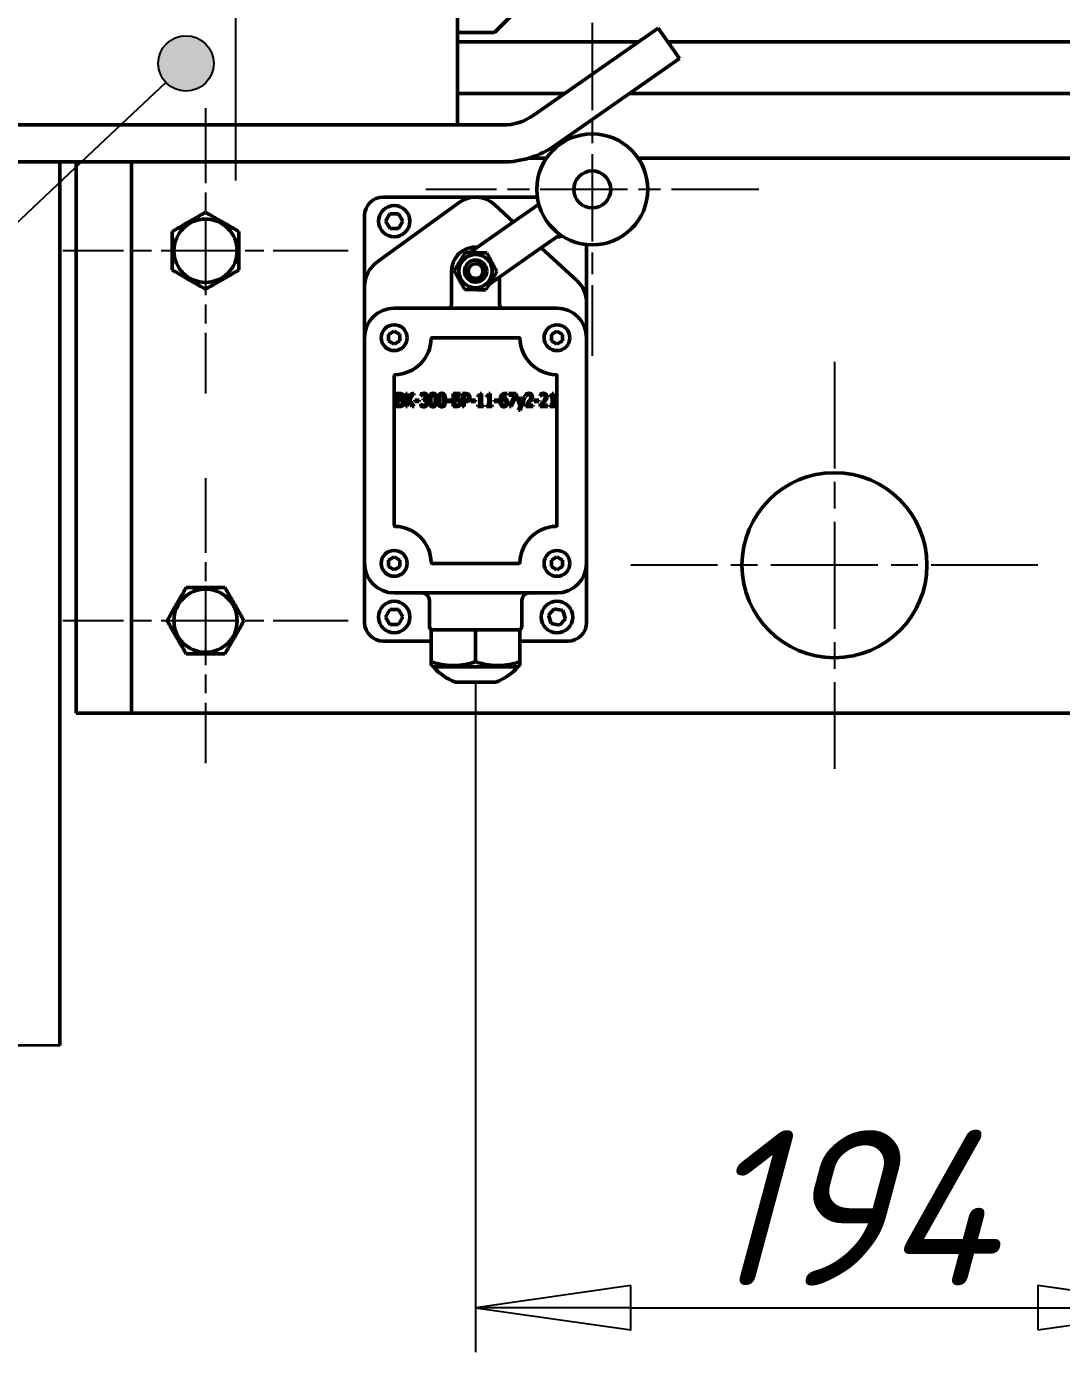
# Model space of a CAD drawing. Header units: millimetres. Extents: x 0 to 25230, y 0 to 17820.
# Drawn here: x 19714 to 20413, y 8937 to 9835 of the extents above; entities that cross this region are included whole.
import ezdxf

# ---------------------------------------------------------------- set-up
doc = ezdxf.new("R2010")
doc.units = ezdxf.units.MM
doc.header["$LTSCALE"] = 30
doc.linetypes.add('CHAIN', pattern=[0.7087, 0.4724, -0.0591, 0.1181, -0.0591])
for name, color, linetype, lineweight in [('Видимые тонкие (ГОСТ)', 7, 'Continuous', 35), ('Видимый контур (ГОСТ)', 7, 'Continuous', 50), ('Линия резьбы (ГОСТ)', 7, 'Continuous', 25), ('Маркер центра (ГОСТ)', 7, 'Continuous', 25), ('Обозначение (ГОСТ)', 7, 'Continuous', 25), ('Размер (ГОСТ)', 7, 'Continuous', 25)]:
    doc.layers.add(name, color=color, linetype=linetype, lineweight=lineweight)
doc.styles.add('Обычный текст (ГОСТ)', font='GOST Common Italic.ttf')
doc.styles.add('Увеличенный текст (ГОСТ)', font='GOST Common Italic.ttf')
doc.dimstyles.new('Обычный (ГОСТ)', dxfattribs={"dimscale": 30, "dimtxt": 3.5, "dimasz": 3.5, "dimexe": 1, "dimexo": 0, "dimgap": 0.5, "dimtad": 1, "dimrnd": 1e-08, "dimtxsty": 'Обычный текст (ГОСТ)', "dimblk": 'Filled-1', "dimcen": 0.09, "dimdle": 15, "dimclrd": 256, "dimclre": 256, "dimclrt": 256, "dimazin": 2, "dimtfac": 0.714286, "dimtdec": 3, "dimtmove": 0, "dimatfit": 3, "dimfxl": 1, "dimtolj": 1, "dimlwd": 25, "dimlwe": 25, "dimarcsym": 0})

# ---------------------------------------------------------------- blocks, each defined once
blk = doc.blocks.new('Filled-1')
at = {"color": 0}
for p, q in [((0, 0), (-1, 0.1429)), ((-1, 0.1429), (-1, -0.1429)), ((-1, 0), (0, 0)), ((-1, -0.1429), (0, 0))]:
    blk.add_line(p, q, dxfattribs=at)
at = {"color": 0, "flags": 128}
blk.add_lwpolyline([(-1, -0.1429), (0, 0), (-1, 0.1429), (-1, -0.1429)], dxfattribs=at)
at = {"color": 0}
blk.add_solid([(-1, -0.1429), (0, 0), (-1, 0.1429), (-1, -0.1429)], dxfattribs=at)
blk = doc.blocks.new('*D36')
at = {"layer": 'Defpoints', "color": 0, "linetype": 'Continuous', "transparency": 16777216}
for p in [(20017.21, 9392.32), (20502.21, 9392.32), (20502.21, 8969.51)]:
    blk.add_point(p, dxfattribs=at)
at = {"layer": 'Размер (ГОСТ)', "linetype": 'Continuous', "lineweight": 25, "transparency": 16777216}
for p, q in [((20017.21, 9392.32), (20017.21, 8939.51)), ((20502.21, 9392.32), (20502.21, 8939.51)), ((20122.21, 8969.51), (20397.21, 8969.51))]:
    blk.add_line(p, q, dxfattribs=at)
at = {"layer": 'Размер (ГОСТ)', "linetype": 'Continuous', "lineweight": 25, "transparency": 16777216, "xscale": 105, "yscale": 105, "zscale": 105, "rotation": 180}
blk.add_blockref('Filled-1', (20017.21, 8969.51), dxfattribs=at)
at = {"layer": 'Размер (ГОСТ)', "linetype": 'Continuous', "lineweight": 25, "transparency": 16777216, "xscale": 105, "yscale": 105, "zscale": 105}
blk.add_blockref('Filled-1', (20502.21, 8969.51), dxfattribs=at)
at = {"layer": 'Размер (ГОСТ)', "linetype": 'Continuous', "lineweight": 25, "transparency": 16777216, "insert": (20168.95, 9089.51), "char_height": 105, "attachment_point": 1, "style": 'Обычный текст (ГОСТ)'}
blk.add_mtext('\\A1;194', dxfattribs=at)
blk = doc.blocks.new('Номера позиций8')
at = {"layer": 'Обозначение (ГОСТ)'}
h = blk.add_hatch(color=256, dxfattribs=at)
edge = h.paths.add_edge_path(flags=0)
edge.add_arc((660.716, 327.015), 0.625, 0, 360)
for p, q in [((658.897, 325.299), (660.261, 326.586)), ((658.897, 325.299), (629.851, 297.888)), ((629.851, 297.888), (614.851, 297.888))]:
    blk.add_line(p, q, dxfattribs=at)
blk.add_circle((660.716, 327.015), 0.625, dxfattribs=at)
at = {"layer": 'Обозначение (ГОСТ)', "insert": (622.351, 304.232), "char_height": 5, "attachment_point": 5, "style": 'Увеличенный текст (ГОСТ)'}
blk.add_mtext('7', dxfattribs=at)

msp = doc.modelspace()

# ---------------------------------------------------------------- linework, layer by layer
at = {"layer": 'Видимые тонкие (ГОСТ)'}
msp.add_line((19736.2889, 9146.6566), (19607.828, 9146.6566), dxfattribs=at)
at = {"layer": 'Видимый контур (ГОСТ)'}
for p, q in [((20005.0389, 9768.8318), (20005.0389, 9918.8318)), ((20105.0389, 9906.3318), (20030.0389, 9831.3318)), ((20056.8419, 9775.6136), (20140.6995, 9834.3314)), ((20140.6995, 9834.3314), (20155.0389, 9813.8526)), ((20005.0389, 9831.3318), (20030.0389, 9831.3318)), ((20005.0389, 9825.0818), (20127.4898, 9825.0818)), ((20147.1761, 9825.0818), (21033.3907, 9825.0818)), ((20155.0389, 9813.8526), (20071.1813, 9755.1348)), ((20077.5046, 9790.0818), (20005.0389, 9790.0818)), ((21033.3907, 9790.0818), (20121.0908, 9790.0818)), ((19674.7451, 9768.8318), (20035.3328, 9768.8318)), ((20035.3328, 9743.8318), (19674.7451, 9743.8318)), ((19736.2889, 9146.6566), (19736.2889, 9743.8318)), ((19747.208, 9743.8318), (19747.208, 9371.3318)), ((19784.708, 9743.8318), (19784.708, 9371.3318)), ((20065.0122, 9746.3318), (20052.8328, 9746.3318)), ((20550.0122, 9746.3318), (20127.0906, 9746.3318)), ((20006.1971, 9716.5081), (19950.463, 9676.0711)), ((20017.208, 9720.0818), (19954.708, 9720.0818)), ((20058.9146, 9720.0818), (20017.208, 9720.0818)), ((20042.7734, 9703.2426), (20029.9301, 9715.1054)), ((20059.9203, 9715.2489), (20056.8488, 9713.0983)), ((19942.208, 9707.5818), (19942.208, 9659.883)), ((19956.4353, 9703.7363), (19959.239, 9708.7834)), ((19959.239, 9708.7834), (19965.0117, 9708.8789)), ((19965.0117, 9708.8789), (19967.9807, 9703.9273)), ((20045.7611, 9705.3346), (20056.8488, 9713.0983)), ((19959.4044, 9698.7847), (19956.4353, 9703.7363)), ((19965.1771, 9698.8802), (19959.4044, 9698.7847)), ((19967.9807, 9703.9273), (19965.1771, 9698.8802)), ((20013.4026, 9682.6769), (20039.0504, 9700.6357)), ((20039.0504, 9700.6357), (20045.7611, 9705.3346)), ((20071.1882, 9692.6195), (20060.1005, 9684.8558)), ((20071.1882, 9692.6195), (20074.2597, 9694.7701)), ((20092.208, 9648.8289), (20092.208, 9687.986)), ((20053.3898, 9680.1569), (20026.5189, 9661.3417)), ((20060.1005, 9684.8558), (20053.3898, 9680.1569)), ((20085.7782, 9663.5207), (20061.5676, 9685.8831)), ((20000.958, 9670.0818), (20000.958, 9647.5818)), ((20033.458, 9647.5818), (20033.458, 9666.2005)), ((19942.208, 9659.883), (19942.208, 9642.9354)), ((19942.208, 9642.9354), (19942.208, 9625.0818)), ((20072.208, 9645.0818), (19962.208, 9645.0818)), ((20092.208, 9642.9354), (20092.208, 9648.8289)), ((20092.208, 9625.0818), (20092.208, 9642.9354)), ((19942.208, 9625.0818), (19942.208, 9472.5818)), ((19958.458, 9627.2469), (19962.208, 9629.4119)), ((19958.458, 9622.9167), (19958.458, 9627.2469)), ((19962.208, 9629.4119), (19965.958, 9627.2469)), ((19965.958, 9627.2469), (19965.958, 9622.9167)), ((20046.7129, 9625.0818), (19987.7031, 9625.0818)), ((20068.458, 9627.2469), (20072.208, 9629.4119)), ((20068.458, 9622.9167), (20068.458, 9627.2469)), ((20072.208, 9629.4119), (20075.958, 9627.2469)), ((20075.958, 9627.2469), (20075.958, 9622.9167)), ((20092.208, 9472.5818), (20092.208, 9625.0818)), ((19962.208, 9620.7517), (19958.458, 9622.9167)), ((19965.958, 9622.9167), (19962.208, 9620.7517)), ((20072.208, 9620.7517), (20068.458, 9622.9167)), ((20075.958, 9622.9167), (20072.208, 9620.7517)), ((19962.208, 9599.5867), (19962.208, 9498.0769)), ((20072.208, 9498.0769), (20072.208, 9599.5867)), ((19963.6066, 9587.3165), (19965.6913, 9587.3165)), ((19963.6066, 9578.5665), (19963.6066, 9587.3165)), ((19965.6558, 9586.3238), (19964.656, 9586.3238)), ((19964.656, 9586.3238), (19964.656, 9583.764)), ((19964.656, 9583.764), (19965.8402, 9583.764)), ((19965.8402, 9582.7926), (19964.656, 9582.7926)), ((19964.656, 9582.7926), (19964.656, 9579.5592)), ((19967.4711, 9583.4733), (19967.4711, 9583.4308)), ((19969.9812, 9578.5665), (19969.9812, 9587.3165)), ((19969.9812, 9587.3165), (19971.0306, 9587.3165)), ((19971.0306, 9587.3165), (19971.0306, 9583.3741)), ((19971.683, 9582.5799), (19971.0306, 9582.5799)), ((19971.0306, 9582.5799), (19971.0306, 9578.5665)), ((19974.4555, 9578.5665), (19971.683, 9582.5799)), ((19972.6048, 9583.1684), (19975.7885, 9578.5665)), ((19975.0582, 9587.3165), (19975.3773, 9587.3165)), ((19975.3773, 9586.2813), (19975.1149, 9586.2813)), ((19975.3773, 9587.3165), (19975.3773, 9586.2813)), ((19976.1785, 9582.9273), (19979.1566, 9582.9273)), ((19976.1785, 9581.8637), (19976.1785, 9582.9273)), ((19979.1566, 9581.8637), (19976.1785, 9581.8637)), ((19979.1566, 9582.9273), (19979.1566, 9581.8637)), ((19980.1423, 9580.1619), (19980.2132, 9580.1619)), ((19980.1423, 9578.9211), (19980.1423, 9580.1619)), ((19980.3621, 9585.7211), (19980.3621, 9586.962)), ((19980.4259, 9585.7211), (19980.3621, 9585.7211)), ((19981.7448, 9583.7995), (19982.0922, 9583.7995)), ((19981.7448, 9582.8281), (19981.7448, 9583.7995)), ((19982.1915, 9582.8281), (19981.7448, 9582.8281)), ((19983.3189, 9583.4308), (19983.3189, 9583.3457)), ((19997.8266, 9582.9273), (20000.8047, 9582.9273)), ((19997.8266, 9581.8637), (19997.8266, 9582.9273)), ((20000.8047, 9581.8637), (19997.8266, 9581.8637)), ((20000.8047, 9582.9273), (20000.8047, 9581.8637)), ((20002.0811, 9578.5665), (20002.0811, 9587.3165)), ((20002.0811, 9587.3165), (20006.8673, 9587.3165)), ((20003.1305, 9586.2813), (20003.1305, 9583.8846)), ((20006.8673, 9586.2813), (20003.1305, 9586.2813)), ((20003.1305, 9583.8846), (20004.3927, 9583.8846)), ((20003.1305, 9582.8777), (20003.1305, 9579.5592)), ((20004.0665, 9582.8777), (20003.1305, 9582.8777)), ((20006.8673, 9587.3165), (20006.8673, 9586.2813)), ((20008.4557, 9587.3165), (20010.434, 9587.3165)), ((20008.4557, 9578.5665), (20008.4557, 9587.3165)), ((20009.5051, 9586.3096), (20009.5051, 9582.821)), ((20010.3702, 9586.3096), (20009.5051, 9586.3096)), ((20009.5051, 9582.821), (20010.2213, 9582.821)), ((20010.3914, 9581.8283), (20009.5051, 9581.8283)), ((20009.5051, 9581.8283), (20009.5051, 9578.5665)), ((20014.0928, 9581.8637), (20014.0928, 9582.9273)), ((20014.0928, 9582.9273), (20017.0709, 9582.9273)), ((20017.0709, 9581.8637), (20014.0928, 9581.8637)), ((20017.0709, 9582.9273), (20017.0709, 9581.8637)), ((20018.7444, 9585.324), (20018.7444, 9586.1253)), ((20020.1696, 9585.324), (20018.7444, 9585.324)), ((20020.1696, 9579.46), (20020.1696, 9585.324)), ((20020.3681, 9587.3449), (20021.1836, 9587.3449)), ((20021.1836, 9587.3449), (20021.1836, 9579.46)), ((20024.651, 9585.324), (20024.651, 9586.1253)), ((20026.0762, 9585.324), (20024.651, 9585.324)), ((20026.0762, 9579.46), (20026.0762, 9585.324)), ((20026.2748, 9587.3449), (20027.0902, 9587.3449)), ((20027.0902, 9587.3449), (20027.0902, 9579.46)), ((20029.8343, 9582.9273), (20032.8124, 9582.9273)), ((20029.8343, 9581.8637), (20029.8343, 9582.9273)), ((20032.8124, 9581.8637), (20029.8343, 9581.8637)), ((20032.8124, 9582.9273), (20032.8124, 9581.8637)), ((20038.1589, 9586.2316), (20038.1092, 9586.2316)), ((20038.1589, 9587.3591), (20038.1589, 9586.2316)), ((20039.7188, 9587.3165), (20044.7107, 9587.3165)), ((20039.7188, 9586.2884), (20039.7188, 9587.3165)), ((20043.7818, 9586.2884), (20039.7188, 9586.2884)), ((20040.1868, 9578.5665), (20043.7818, 9586.2884)), ((20044.7107, 9586.0047), (20041.3143, 9578.5665)), ((20044.7107, 9587.3165), (20044.7107, 9586.0047)), ((20045.1291, 9585.1326), (20046.1927, 9585.1326)), ((20047.2776, 9578.8856), (20045.1291, 9585.1326)), ((20046.1927, 9585.1326), (20047.8094, 9580.2612)), ((20050.4613, 9585.1326), (20047.2847, 9576.1486)), ((20047.8094, 9580.2612), (20049.4261, 9585.1326)), ((20049.4261, 9585.1326), (20050.4613, 9585.1326)), ((20051.2271, 9585.7282), (20051.2271, 9586.9762)), ((20051.2839, 9585.7282), (20051.2271, 9585.7282)), ((20056.8714, 9582.9273), (20059.8495, 9582.9273)), ((20056.8714, 9581.8637), (20056.8714, 9582.9273)), ((20059.8495, 9581.8637), (20056.8714, 9581.8637)), ((20059.8495, 9582.9273), (20059.8495, 9581.8637)), ((20061.062, 9585.7282), (20061.062, 9586.9762)), ((20061.1188, 9585.7282), (20061.062, 9585.7282)), ((20067.4295, 9585.324), (20067.4295, 9586.1253)), ((20068.8548, 9585.324), (20067.4295, 9585.324)), ((20068.8548, 9579.46), (20068.8548, 9585.324)), ((20069.0533, 9587.3449), (20069.8688, 9587.3449)), ((20069.8688, 9587.3449), (20069.8688, 9579.46)), ((19965.8615, 9578.5665), (19963.6066, 9578.5665)), ((19964.656, 9579.5592), (19965.5069, 9579.5592)), ((19971.0306, 9578.5665), (19969.9812, 9578.5665)), ((19975.7885, 9578.5665), (19974.4555, 9578.5665)), ((20004.3572, 9578.5665), (20002.0811, 9578.5665)), ((20003.1305, 9579.5592), (20004.0381, 9579.5592)), ((20009.5051, 9578.5665), (20008.4557, 9578.5665)), ((20018.7444, 9579.46), (20020.1696, 9579.46)), ((20018.7444, 9578.5665), (20018.7444, 9579.46)), ((20022.5805, 9578.5665), (20018.7444, 9578.5665)), ((20021.1836, 9579.46), (20022.5805, 9579.46)), ((20022.5805, 9579.46), (20022.5805, 9578.5665)), ((20024.651, 9578.5665), (20024.651, 9579.46)), ((20024.651, 9579.46), (20026.0762, 9579.46)), ((20028.4871, 9578.5665), (20024.651, 9578.5665)), ((20027.0902, 9579.46), (20028.4871, 9579.46)), ((20028.4871, 9579.46), (20028.4871, 9578.5665)), ((20041.3143, 9578.5665), (20040.1868, 9578.5665)), ((20046.2211, 9576.1486), (20047.2776, 9578.8856)), ((20047.2847, 9576.1486), (20046.2211, 9576.1486)), ((20051.0641, 9578.5665), (20051.0641, 9579.8074)), ((20055.9212, 9578.5665), (20051.0641, 9578.5665)), ((20052.0497, 9579.5805), (20055.9212, 9579.5805)), ((20055.9212, 9579.5805), (20055.9212, 9578.5665)), ((20060.8989, 9578.5665), (20060.8989, 9579.8074)), ((20065.7561, 9578.5665), (20060.8989, 9578.5665)), ((20061.8846, 9579.5805), (20065.7561, 9579.5805)), ((20065.7561, 9579.5805), (20065.7561, 9578.5665)), ((20067.4295, 9579.46), (20068.8548, 9579.46)), ((20067.4295, 9578.5665), (20067.4295, 9579.46)), ((20071.2656, 9578.5665), (20067.4295, 9578.5665)), ((20069.8688, 9579.46), (20071.2656, 9579.46)), ((20071.2656, 9579.46), (20071.2656, 9578.5665)), ((19942.208, 9472.5818), (19942.208, 9432.5818)), ((19958.458, 9474.7469), (19962.208, 9476.9119)), ((19958.458, 9470.4167), (19958.458, 9474.7469)), ((19962.208, 9476.9119), (19965.958, 9474.7469)), ((19965.958, 9474.7469), (19965.958, 9470.4167)), ((19987.7031, 9472.5818), (20046.7129, 9472.5818)), ((20068.458, 9474.7469), (20072.208, 9476.9119)), ((20068.458, 9470.4167), (20068.458, 9474.7469)), ((20072.208, 9476.9119), (20075.958, 9474.7469)), ((20075.958, 9474.7469), (20075.958, 9470.4167)), ((20092.208, 9432.5818), (20092.208, 9472.5818)), ((19962.208, 9468.2517), (19958.458, 9470.4167)), ((19965.958, 9470.4167), (19962.208, 9468.2517)), ((20072.208, 9468.2517), (20068.458, 9470.4167)), ((20075.958, 9470.4167), (20072.208, 9468.2517)), ((19962.208, 9452.5818), (20072.208, 9452.5818)), ((19985.958, 9447.5818), (19985.958, 9430.0818)), ((20048.458, 9447.5818), (20048.458, 9430.0818)), ((19956.4348, 9436.2781), (19959.2749, 9441.3048)), ((19959.3679, 9431.3052), (19956.4348, 9436.2781)), ((19959.2749, 9441.3048), (19965.0482, 9441.3584)), ((19965.0482, 9441.3584), (19967.9813, 9436.3855)), ((19967.9813, 9436.3855), (19965.1411, 9431.3589)), ((20066.5564, 9437.5116), (20070.404, 9441.8162)), ((20068.3604, 9432.0272), (20066.5564, 9437.5116)), ((20070.404, 9441.8162), (20076.0556, 9440.6364)), ((20076.0556, 9440.6364), (20077.8597, 9435.152)), ((19965.1411, 9431.3589), (19959.3679, 9431.3052)), ((19987.208, 9427.5818), (20017.208, 9427.5818)), ((19987.208, 9406.1273), (19987.208, 9427.5818)), ((20017.208, 9427.5818), (20047.208, 9427.5818)), ((20017.208, 9406.1273), (20017.208, 9427.5818)), ((20047.208, 9406.1273), (20047.208, 9427.5818)), ((20074.0121, 9430.8474), (20068.3604, 9432.0272)), ((20077.8597, 9435.152), (20074.0121, 9430.8474)), ((19954.708, 9420.0818), (19987.208, 9420.0818)), ((20047.208, 9420.0818), (20079.708, 9420.0818)), ((19987.208, 9406.1273), (19987.208, 9403.4478)), ((19988.708, 9402.5818), (19987.208, 9403.4478)), ((20045.708, 9402.5818), (19988.708, 9402.5818)), ((20045.708, 9402.5818), (20047.208, 9403.4478)), ((20047.208, 9403.4478), (20047.208, 9406.1273)), ((20030.958, 9392.3219), (20003.458, 9392.3219)), ((19784.708, 9371.3318), (19747.208, 9371.3318)), ((19784.708, 9371.3318), (20734.708, 9371.3318))]:
    msp.add_line(p, q, dxfattribs=at)
for centre, radius in [((20096.0514, 9725.2885), 37.5), ((20096.0514, 9725.2885), 12.5), ((19962.208, 9703.8318), 10.625), ((19834.708, 9683.8318), 21.375), ((20017.208, 9670.0818), 11.25), ((20017.208, 9670.0818), 7.5), ((20017.208, 9670.0818), 5), ((19962.208, 9625.0818), 8.75), ((20072.208, 9625.0818), 8.75), ((20259.708, 9471.3318), 62.5), ((19962.208, 9472.5818), 8.75), ((20072.208, 9472.5818), 8.75), ((19834.708, 9433.8318), 21.375), ((19962.208, 9436.3318), 10.625), ((20072.208, 9436.3318), 10.625)]:
    msp.add_circle(centre, radius, dxfattribs=at)
for centre, radius, start, end in [((20035.3328, 9806.3318), 37.5, 270, 305), ((20035.3328, 9806.3318), 62.5, 270, 305), ((19954.708, 9707.5818), 12.5, 90, 180), ((20017.208, 9701.3318), 18.75, 47.2726047, 125.9622287), ((20072.208, 9703.8318), 10.625, 269.0355376, 289.154872), ((20017.208, 9670.0818), 16.25, 85.2848628, 180), ((19962.208, 9659.883), 20, 125.9622287, 180), ((20072.208, 9648.8289), 20, 0, 47.2726047), ((19962.208, 9625.0818), 20, 90, 180), ((19998.458, 9647.5818), 2.5, 270, 0), ((20035.958, 9647.5818), 2.5, 180, 270), ((20072.208, 9625.0818), 20, 0, 90), ((19987.7031, 9624.5818), 0.5, 90, 178.8764813), ((20046.7129, 9624.5818), 0.5, 1.1235187, 90), ((19962.208, 9625.0818), 25, 271.1235187, 358.8764813), ((20072.208, 9625.0818), 25, 181.1235187, 268.8764813), ((19962.708, 9599.5867), 0.5, 91.1235187, 180), ((20071.708, 9599.5867), 0.5, 0, 88.8764813), ((19962.708, 9498.0769), 0.5, 180, 268.8764813), ((19962.208, 9472.5818), 25, 1.1235187, 88.8764813), ((20072.208, 9472.5818), 25, 91.1235187, 178.8764813), ((20071.708, 9498.0769), 0.5, 271.1235187, 0), ((19962.208, 9472.5818), 20, 180, 270), ((19987.7031, 9473.0818), 0.5, 181.1235187, 270), ((20046.7129, 9473.0818), 0.5, 270, 358.8764813), ((20072.208, 9472.5818), 20, 270, 0), ((19980.958, 9447.5818), 5, 0, 90), ((20053.458, 9447.5818), 5, 90, 180), ((19954.708, 9432.5818), 12.5, 180, 270), ((19988.458, 9430.0818), 2.5, 180, 270), ((20045.958, 9430.0818), 2.5, 270, 0), ((20079.708, 9432.5818), 12.5, 270, 0), ((20017.208, 9427.8218), 38.0698, 221.5285518, 248.8273839), ((20017.208, 9427.8218), 38.0698, 291.1726161, 318.4714482)]:
    msp.add_arc(centre, radius, start, end, dxfattribs=at)
for points, weights in [([(19834.708, 9709.8126), (19823.458, 9703.3174), (19812.208, 9696.8222)], [1.16025403784, 1.33974596216, 1.16025403784]), ([(19857.208, 9696.8222), (19845.958, 9703.3174), (19834.708, 9709.8126)], [1.16025403784, 1.33974596216, 1.16025403784]), ([(19812.208, 9696.8222), (19812.208, 9683.8318), (19812.208, 9670.8414)], [1.16025403784, 1.33974596216, 1.16025403784]), ([(19857.208, 9670.8414), (19857.208, 9683.8318), (19857.208, 9696.8222)], [1.16025403784, 1.33974596216, 1.16025403784]), ([(20002.7784, 9670.4288), (20006.5361, 9676.5903), (20010.2937, 9682.7517)], [1, 1.15470053838, 1]), ([(20010.2937, 9682.7517), (20017.5085, 9682.5782), (20024.7233, 9682.4047)], [1, 1.15470053838, 1]), ([(20024.7233, 9682.4047), (20028.1805, 9676.0697), (20031.6376, 9669.7348)], [1, 1.15470053838, 1]), ([(19812.208, 9670.8414), (19823.458, 9664.3462), (19834.708, 9657.851)], [1.16025403784, 1.33974596216, 1.16025403784]), ([(19834.708, 9657.851), (19845.958, 9664.3462), (19857.208, 9670.8414)], [1.16025403784, 1.33974596216, 1.16025403784]), ([(20009.6927, 9657.7589), (20006.2356, 9664.0939), (20002.7784, 9670.4288)], [1, 1.15470053838, 1]), ([(20031.6376, 9669.7348), (20027.88, 9663.5734), (20024.1223, 9657.4119)], [1, 1.15470053838, 1]), ([(20024.1223, 9657.4119), (20016.9075, 9657.5854), (20009.6927, 9657.7589)], [1, 1.15470053838, 1]), ([(19821.7176, 9456.3318), (19815.2225, 9445.0818), (19808.7273, 9433.8318)], [1.16025403784, 1.33974596216, 1.16025403784]), ([(19847.6984, 9456.3318), (19834.708, 9456.3318), (19821.7176, 9456.3318)], [1.16025403784, 1.33974596216, 1.16025403784]), ([(19860.6888, 9433.8318), (19854.1936, 9445.0818), (19847.6984, 9456.3318)], [1.16025403784, 1.33974596216, 1.16025403784]), ([(19808.7273, 9433.8318), (19815.2225, 9422.5818), (19821.7176, 9411.3318)], [1.16025403784, 1.33974596216, 1.16025403784]), ([(19847.6984, 9411.3318), (19854.1936, 9422.5818), (19860.6888, 9433.8318)], [1.16025403784, 1.33974596216, 1.16025403784]), ([(19821.7176, 9411.3318), (19834.708, 9411.3318), (19847.6984, 9411.3318)], [1.16025403784, 1.33974596216, 1.16025403784]), ([(20017.208, 9406.1273), (20002.208, 9401.1273), (19987.208, 9406.1273)], [1.16025403784, 1.33974596216, 1.16025403784]), ([(20047.208, 9406.1273), (20032.208, 9401.1273), (20017.208, 9406.1273)], [1.16025403784, 1.33974596216, 1.16025403784])]:
    msp.add_rational_spline(points, weights, degree=2, dxfattribs=at)
for points in [[(19967.0811, 9586.0969), (19966.8329, 9586.2529), (19966.2089, 9586.3238), (19965.6558, 9586.3238)], [(19965.6913, 9587.3165), (19966.5351, 9587.3165), (19967.3718, 9587.196), (19967.7547, 9586.962)], [(19965.8402, 9583.764), (19966.3365, 9583.764), (19966.7974, 9583.8775), (19967.0456, 9584.0548)], [(19967.2158, 9582.5657), (19966.9676, 9582.7075), (19966.3791, 9582.7926), (19965.8402, 9582.7926)], [(19967.0456, 9584.0548), (19967.2867, 9584.2249), (19967.4852, 9584.7709), (19967.4852, 9585.1822)], [(19967.4852, 9585.1822), (19967.4852, 9585.4942), (19967.2938, 9585.9622), (19967.0811, 9586.0969)], [(19967.854, 9581.2043), (19967.854, 9581.7006), (19967.5987, 9582.3388), (19967.2158, 9582.5657)], [(19967.2867, 9579.9279), (19967.5774, 9580.1619), (19967.854, 9580.7434), (19967.854, 9581.2043)], [(19968.5701, 9585.3453), (19968.5701, 9584.7284), (19967.9816, 9583.7499), (19967.4711, 9583.4733)], [(19967.4711, 9583.4308), (19968.166, 9583.2181), (19968.9389, 9582.0906), (19968.9389, 9581.2539)], [(19967.7547, 9586.962), (19968.1801, 9586.7138), (19968.5701, 9585.8984), (19968.5701, 9585.3453)], [(19968.9389, 9581.2539), (19968.9389, 9580.6016), (19968.4921, 9579.6018), (19968.1234, 9579.2756)], [(19971.0306, 9583.3741), (19971.6475, 9583.3953), (19972.3637, 9584.0477), (19972.5906, 9584.6504)], [(19972.5906, 9584.6504), (19972.6828, 9584.9127), (19972.8388, 9585.3878), (19972.8884, 9585.558)], [(19973.7393, 9584.9411), (19973.5195, 9584.1682), (19972.9877, 9583.445), (19972.6048, 9583.1684)], [(19972.8884, 9585.558), (19973.2004, 9586.5578), (19974.186, 9587.3165), (19975.0582, 9587.3165)], [(19975.1149, 9586.2813), (19974.4696, 9586.2813), (19973.952, 9585.7211), (19973.7393, 9584.9411)], [(19980.2132, 9580.1619), (19980.5464, 9579.8925), (19981.6668, 9579.3961), (19982.2269, 9579.3961)], [(19980.3621, 9586.962), (19980.7024, 9587.1676), (19981.8795, 9587.5009), (19982.4113, 9587.5009)], [(19981.1988, 9586.2104), (19980.9435, 9586.0898), (19980.5748, 9585.8345), (19980.4259, 9585.7211)], [(19982.3262, 9586.4869), (19982.0426, 9586.4869), (19981.4753, 9586.3309), (19981.1988, 9586.2104)], [(19982.0922, 9583.7995), (19982.8013, 9583.7995), (19983.6947, 9584.5511), (19983.6947, 9585.2673)], [(19983.3827, 9582.5161), (19983.1558, 9582.6933), (19982.546, 9582.8281), (19982.1915, 9582.8281)], [(19983.2835, 9586.2174), (19983.0849, 9586.3664), (19982.6028, 9586.4869), (19982.3262, 9586.4869)], [(19982.4113, 9587.5009), (19982.9431, 9587.5009), (19983.7444, 9587.2598), (19984.0634, 9587.0045)], [(19983.6947, 9585.2673), (19983.6947, 9585.6005), (19983.4607, 9586.0756), (19983.2835, 9586.2174)], [(19984.7654, 9585.3878), (19984.7654, 9584.6646), (19983.9145, 9583.5726), (19983.3189, 9583.4308)], [(19983.3189, 9583.3457), (19983.5671, 9583.289), (19984.1273, 9583.0337), (19984.3754, 9582.7784)], [(19983.8507, 9581.2468), (19983.8507, 9581.7219), (19983.6026, 9582.3388), (19983.3827, 9582.5161)], [(19983.4182, 9579.8854), (19983.6309, 9580.1478), (19983.8507, 9580.7717), (19983.8507, 9581.2468)], [(19984.0634, 9587.0045), (19984.4109, 9586.728), (19984.7654, 9585.9267), (19984.7654, 9585.3878)], [(19984.9214, 9581.1617), (19984.9214, 9580.5732), (19984.5598, 9579.5734), (19984.2265, 9579.1905)], [(19984.3754, 9582.7784), (19984.6165, 9582.5302), (19984.9214, 9581.7361), (19984.9214, 9581.1617)], [(19985.978, 9582.9344), (19985.978, 9585.3027), (19987.2117, 9587.4938), (19988.4952, 9587.4938)], [(19988.4952, 9578.3822), (19987.1905, 9578.3822), (19985.978, 9580.6299), (19985.978, 9582.9344)], [(19987.3252, 9585.6005), (19987.1621, 9585.1538), (19987.0487, 9583.7924), (19987.0487, 9582.9344)], [(19987.0487, 9582.9344), (19987.0487, 9582.0126), (19987.1479, 9580.7788), (19987.3181, 9580.2967)], [(19987.3181, 9580.2967), (19987.4741, 9579.8429), (19988.0343, 9579.3536), (19988.4952, 9579.3536)], [(19988.4952, 9586.5223), (19988.0555, 9586.5223), (19987.4883, 9586.0614), (19987.3252, 9585.6005)], [(19988.4952, 9587.4938), (19989.7928, 9587.4938), (19991.0053, 9585.2247), (19991.0053, 9582.9415)], [(19989.651, 9585.6147), (19989.4879, 9586.0614), (19988.9348, 9586.5223), (19988.4952, 9586.5223)], [(19991.0053, 9582.9415), (19991.0053, 9580.5874), (19989.7715, 9578.3822), (19988.4952, 9578.3822)], [(19988.4952, 9579.3536), (19988.9277, 9579.3536), (19989.495, 9579.8145), (19989.6581, 9580.2754)], [(19989.9346, 9582.9415), (19989.9346, 9583.842), (19989.807, 9585.168), (19989.651, 9585.6147)], [(19989.6581, 9580.2754), (19989.807, 9580.7079), (19989.9346, 9582.041), (19989.9346, 9582.9415)], [(19991.8846, 9582.9344), (19991.8846, 9585.3027), (19993.1184, 9587.4938), (19994.4018, 9587.4938)], [(19994.4018, 9578.3822), (19993.0971, 9578.3822), (19991.8846, 9580.6299), (19991.8846, 9582.9344)], [(19993.2318, 9585.6005), (19993.0687, 9585.1538), (19992.9553, 9583.7924), (19992.9553, 9582.9344)], [(19992.9553, 9582.9344), (19992.9553, 9582.0126), (19993.0545, 9580.7788), (19993.2247, 9580.2967)], [(19993.2247, 9580.2967), (19993.3807, 9579.8429), (19993.9409, 9579.3536), (19994.4018, 9579.3536)], [(19994.4018, 9586.5223), (19993.9622, 9586.5223), (19993.3949, 9586.0614), (19993.2318, 9585.6005)], [(19994.4018, 9587.4938), (19995.6994, 9587.4938), (19996.9119, 9585.2247), (19996.9119, 9582.9415)], [(19995.5576, 9585.6147), (19995.3945, 9586.0614), (19994.8414, 9586.5223), (19994.4018, 9586.5223)], [(19996.9119, 9582.9415), (19996.9119, 9580.5874), (19995.6781, 9578.3822), (19994.4018, 9578.3822)], [(19994.4018, 9579.3536), (19994.8343, 9579.3536), (19995.4016, 9579.8145), (19995.5647, 9580.2754)], [(19995.8412, 9582.9415), (19995.8412, 9583.842), (19995.7136, 9585.168), (19995.5576, 9585.6147)], [(19995.5647, 9580.2754), (19995.7136, 9580.7079), (19995.8412, 9582.041), (19995.8412, 9582.9415)], [(20005.8108, 9582.5657), (20005.5201, 9582.7855), (20004.7614, 9582.8777), (20004.0665, 9582.8777)], [(20004.3927, 9583.8846), (20005.1939, 9583.8846), (20006.2079, 9583.679), (20006.6546, 9583.289)], [(20005.7825, 9579.9279), (20006.0803, 9580.1548), (20006.3497, 9580.7717), (20006.3497, 9581.2539)], [(20006.3497, 9581.2539), (20006.3497, 9581.6935), (20006.0874, 9582.3601), (20005.8108, 9582.5657)], [(20007.4346, 9581.2752), (20007.4346, 9580.6441), (20006.9879, 9579.6089), (20006.6192, 9579.2827)], [(20006.6546, 9583.289), (20007.0517, 9582.9415), (20007.4346, 9581.9204), (20007.4346, 9581.2752)], [(20010.2213, 9582.821), (20010.8523, 9582.821), (20011.6323, 9583.0479), (20011.8876, 9583.3457)], [(20011.7671, 9585.9764), (20011.5189, 9586.1607), (20010.8594, 9586.3096), (20010.3702, 9586.3096)], [(20012.7314, 9582.7359), (20012.3272, 9582.2892), (20011.2282, 9581.8283), (20010.3914, 9581.8283)], [(20010.434, 9587.3165), (20011.1289, 9587.3165), (20012.1074, 9587.0612), (20012.4832, 9586.7705)], [(20012.3343, 9584.6433), (20012.3343, 9585.0971), (20012.0578, 9585.7636), (20011.7671, 9585.9764)], [(20011.8876, 9583.3457), (20012.1216, 9583.608), (20012.3343, 9584.2249), (20012.3343, 9584.6433)], [(20012.4832, 9586.7705), (20012.9228, 9586.4373), (20013.4192, 9585.4091), (20013.4192, 9584.6788)], [(20013.4192, 9584.6788), (20013.4192, 9584.1115), (20013.0576, 9583.0904), (20012.7314, 9582.7359)], [(20018.7444, 9586.1253), (20019.5527, 9586.1253), (20020.3185, 9586.6358), (20020.3681, 9587.3449)], [(20024.651, 9586.1253), (20025.4593, 9586.1253), (20026.2251, 9586.6358), (20026.2748, 9587.3449)], [(20033.7342, 9582.4097), (20033.7342, 9583.5513), (20034.1597, 9585.3878), (20034.5993, 9586.0685)], [(20034.5993, 9579.1763), (20034.1951, 9579.6514), (20033.7342, 9581.2468), (20033.7342, 9582.4097)], [(20034.5993, 9586.0685), (20035.0248, 9586.7351), (20036.3791, 9587.4796), (20037.2654, 9587.4796)], [(20034.8191, 9582.7004), (20034.8049, 9582.5728), (20034.7978, 9582.3317), (20034.7978, 9582.1473)], [(20034.7978, 9582.1473), (20034.7978, 9581.2397), (20035.1169, 9580.1265), (20035.358, 9579.8358)], [(20037.1236, 9586.4656), (20036.138, 9586.4656), (20034.9326, 9584.9907), (20034.8191, 9583.5442)], [(20034.8191, 9583.5442), (20035.1949, 9583.8349), (20035.9891, 9584.154), (20036.4571, 9584.154)], [(20036.2231, 9583.1826), (20035.8544, 9583.1826), (20035.1595, 9582.9344), (20034.8191, 9582.7004)], [(20037.23, 9582.8777), (20037.0243, 9583.0621), (20036.4996, 9583.1826), (20036.2231, 9583.1826)], [(20036.3436, 9579.3394), (20036.9818, 9579.3394), (20037.7689, 9580.3463), (20037.7689, 9581.3532)], [(20036.4571, 9584.154), (20036.918, 9584.154), (20037.6058, 9583.9484), (20037.9816, 9583.6364)], [(20038.1092, 9586.2316), (20037.9674, 9586.3167), (20037.4285, 9586.4656), (20037.1236, 9586.4656)], [(20037.7689, 9581.3532), (20037.7689, 9581.8921), (20037.5136, 9582.6224), (20037.23, 9582.8777)], [(20037.2654, 9587.4796), (20037.5278, 9587.4796), (20037.9816, 9587.4229), (20038.1589, 9587.3591)], [(20037.9816, 9583.6364), (20038.4141, 9583.2748), (20038.8396, 9582.1544), (20038.8396, 9581.4028)], [(20038.8396, 9581.4028), (20038.8396, 9580.7292), (20038.4354, 9579.5876), (20038.1021, 9579.2047)], [(20051.0641, 9579.8074), (20051.5888, 9580.3534), (20052.5248, 9581.3674), (20052.9644, 9581.9134)], [(20051.2271, 9586.9762), (20051.5533, 9587.1534), (20052.7233, 9587.5009), (20053.248, 9587.5009)], [(20052.0497, 9586.2104), (20051.8228, 9586.1111), (20051.4115, 9585.8275), (20051.2839, 9585.7282)], [(20053.17, 9586.4869), (20052.8935, 9586.4869), (20052.312, 9586.3309), (20052.0497, 9586.2104)], [(20054.1344, 9581.8495), (20053.638, 9581.2468), (20052.4184, 9579.9563), (20052.0497, 9579.5805)], [(20052.9644, 9581.9134), (20053.8649, 9583.0124), (20054.5243, 9584.3313), (20054.5243, 9585.0333)], [(20054.1344, 9586.1324), (20053.95, 9586.3096), (20053.4607, 9586.4869), (20053.17, 9586.4869)], [(20053.248, 9587.5009), (20054.3471, 9587.5009), (20055.5951, 9586.2033), (20055.5951, 9585.0971)], [(20054.5243, 9585.0333), (20054.5243, 9585.402), (20054.3187, 9585.9551), (20054.1344, 9586.1324)], [(20055.1909, 9583.3457), (20054.9923, 9582.9628), (20054.4393, 9582.2112), (20054.1344, 9581.8495)], [(20055.5951, 9585.0971), (20055.5951, 9584.5795), (20055.3752, 9583.7144), (20055.1909, 9583.3457)], [(20060.8989, 9579.8074), (20061.4237, 9580.3534), (20062.3596, 9581.3674), (20062.7993, 9581.9134)], [(20061.062, 9586.9762), (20061.3882, 9587.1534), (20062.5582, 9587.5009), (20063.0829, 9587.5009)], [(20061.8846, 9586.2104), (20061.6577, 9586.1111), (20061.2464, 9585.8275), (20061.1188, 9585.7282)], [(20063.0049, 9586.4869), (20062.7284, 9586.4869), (20062.1469, 9586.3309), (20061.8846, 9586.2104)], [(20063.9692, 9581.8495), (20063.4729, 9581.2468), (20062.2533, 9579.9563), (20061.8846, 9579.5805)], [(20062.7993, 9581.9134), (20063.6998, 9583.0124), (20064.3592, 9584.3313), (20064.3592, 9585.0333)], [(20063.9692, 9586.1324), (20063.7849, 9586.3096), (20063.2956, 9586.4869), (20063.0049, 9586.4869)], [(20063.0829, 9587.5009), (20064.182, 9587.5009), (20065.4299, 9586.2033), (20065.4299, 9585.0971)], [(20064.3592, 9585.0333), (20064.3592, 9585.402), (20064.1536, 9585.9551), (20063.9692, 9586.1324)], [(20065.0258, 9583.3457), (20064.8272, 9582.9628), (20064.2741, 9582.2112), (20063.9692, 9581.8495)], [(20065.4299, 9585.0971), (20065.4299, 9584.5795), (20065.2101, 9583.7144), (20065.0258, 9583.3457)], [(20067.4295, 9586.1253), (20068.2379, 9586.1253), (20069.0037, 9586.6358), (20069.0533, 9587.3449)], [(19965.5069, 9579.5592), (19966.1947, 9579.5592), (19966.9818, 9579.701), (19967.2867, 9579.9279)], [(19968.1234, 9579.2756), (19967.6767, 9578.8927), (19966.6627, 9578.5665), (19965.8615, 9578.5665)], [(19982.2908, 9578.3822), (19981.7022, 9578.3822), (19980.5393, 9578.7012), (19980.1423, 9578.9211)], [(19982.2269, 9579.3961), (19982.5531, 9579.3961), (19983.1984, 9579.623), (19983.4182, 9579.8854)], [(19984.2265, 9579.1905), (19983.8791, 9578.7934), (19982.9077, 9578.3822), (19982.2908, 9578.3822)], [(20004.0381, 9579.5592), (20004.7401, 9579.5592), (20005.4988, 9579.7152), (20005.7825, 9579.9279)], [(20006.6192, 9579.2827), (20006.1724, 9578.8927), (20005.1585, 9578.5665), (20004.3572, 9578.5665)], [(20036.3365, 9578.3822), (20035.8047, 9578.3822), (20034.9326, 9578.7792), (20034.5993, 9579.1763)], [(20035.358, 9579.8358), (20035.5849, 9579.5592), (20036.0671, 9579.3394), (20036.3436, 9579.3394)], [(20038.1021, 9579.2047), (20037.7476, 9578.8005), (20036.8684, 9578.3822), (20036.3365, 9578.3822)]]:
    msp.add_open_spline(points, degree=2, dxfattribs=at)
at = {"layer": 'Линия резьбы (ГОСТ)'}
msp.add_arc((20017.208, 9670.0818), 6.0025, 170, 80, dxfattribs=at)
at = {"layer": 'Маркер центра (ГОСТ)', "linetype": 'CHAIN', "ltscale": 11.993792}
msp.add_line((19855.0389, 10406.3318), (19855.0389, 9731.3318), dxfattribs=at)
at = {"layer": 'Маркер центра (ГОСТ)', "linetype": 'CHAIN', "ltscale": 4.16634}
for p, q in [((20096.0514, 9837.7885), (20096.0514, 9612.7885)), ((20208.5514, 9725.2885), (19983.5514, 9725.2885))]:
    msp.add_line(p, q, dxfattribs=at)
at = {"layer": 'Маркер центра (ГОСТ)', "linetype": 'CHAIN', "ltscale": 3.56915}
for p, q in [((19834.708, 9780.2068), (19834.708, 9587.4568)), ((19931.083, 9683.8318), (19738.333, 9683.8318)), ((19834.708, 9530.2068), (19834.708, 9337.4568)), ((19931.083, 9433.8318), (19738.333, 9433.8318))]:
    msp.add_line(p, q, dxfattribs=at)
at = {"layer": 'Маркер центра (ГОСТ)', "linetype": 'CHAIN', "ltscale": 5.092216}
for p, q in [((20259.708, 9608.8318), (20259.708, 9333.8318)), ((20397.208, 9471.3318), (20122.208, 9471.3318))]:
    msp.add_line(p, q, dxfattribs=at)

# ---------------------------------------------------------------- block references
at = {"layer": 'Обозначение (ГОСТ)', "xscale": 30, "yscale": 30, "zscale": 30}
msp.add_blockref('Номера позиций8', (0, 0), dxfattribs=at)

# ---------------------------------------------------------------- dimensions: what is measured, and where the dimension line sits
at = {"layer": 'Размер (ГОСТ)', "linetype": 'Continuous', "lineweight": 25}
dim = msp.add_linear_dim(base=(20502.208, 8969.5142), p1=(20017.208, 9392.3219), p2=(20502.208, 9392.3219), angle=180, dimstyle='Обычный (ГОСТ)', override={"dimgap": 0.5, "dimdec": 2, "dimlfac": 0.4, "dimtol": 0, "dimlim": 0, "dimtp": 0, "dimtm": 0, "dimtdec": 3, "dimtofl": 0, "dimatfit": 1}, dxfattribs=at)
dim.commit()
dim.dimension.update_dxf_attribs({"geometry": '*D36', "text_midpoint": (20259.708, 8969.5142), "dimtype": 160})

doc.saveas('drawing.dxf')
